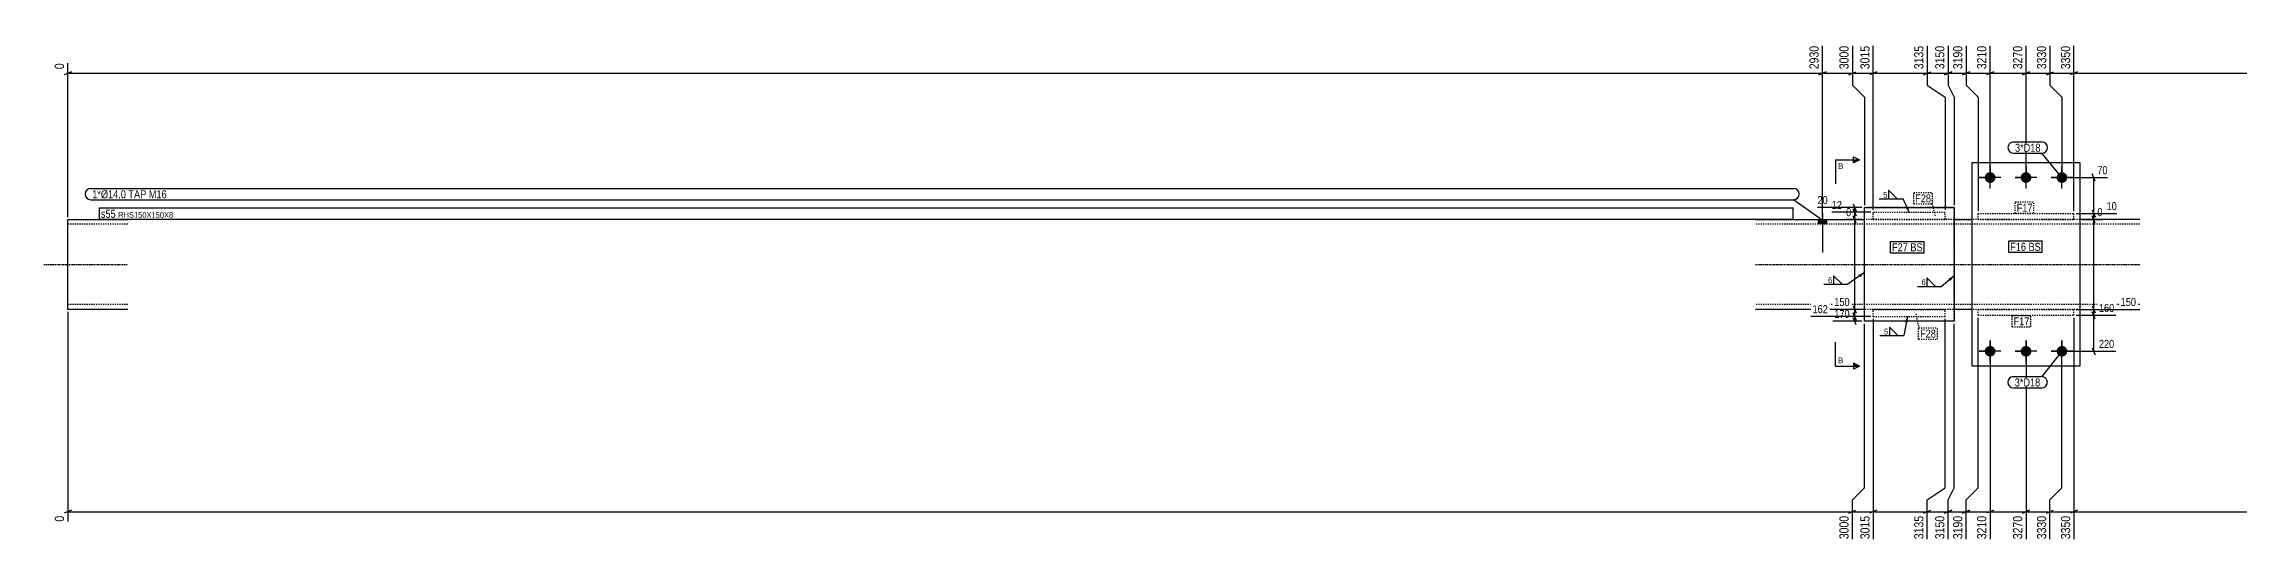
# Model space of a CAD drawing. Header units: millimetres. Extents: x 7 to 46963, y 6 to 1565.
# Drawn here: x 6564 to 10228, y 6 to 836 of the extents above; entities that cross this region are included whole.
import ezdxf

# ---------------------------------------------------------------- set-up
doc = ezdxf.new("R2010")
doc.units = ezdxf.units.MM
doc.linetypes.add('DXK_LINE_DOT2', pattern=[3.9198, 1.9599, -1.9599])
doc.linetypes.add('DXK_LINE_DOT3', pattern=[5.9187, 2.979, -0.9799, 0.9799, -0.9799])
for name, color, linetype in [('MÅLSÆTNING', 7, 'Continuous'), ('STÅL', 7, 'Continuous'), ('TEKST', 7, 'Continuous')]:
    doc.layers.add(name, color=color, linetype=linetype)
doc.styles.add('Arial', font='ARIAL.TTF', dxfattribs={"height": 0.2})
doc.styles.add('Arial Narrow', font='ARIALN.TTF', dxfattribs={"height": 0.2})

msp = doc.modelspace()

# ---------------------------------------------------------------- hatches: boundary and pattern name
at = {"layer": 'STÅL', "linetype": 'Continuous'}
for points in [[(9814.3, 604.3, -1), (9814.3, 622.3, -1)], [(9874.3, 604.3, -1), (9874.3, 622.3, -1)], [(9934.3, 604.3, -1), (9934.3, 622.3, -1)], [(9541.3, 543.3), (9527.3, 543.3), (9527.3, 535.3), (9541.3, 535.3)], [(9814.3, 314.3, -1), (9814.3, 332.3, -1)], [(9874.3, 314.3, -1), (9874.3, 332.3, -1)], [(9934.3, 314.3, -1), (9934.3, 332.3, -1)]]:
    msp.add_hatch(color=96, dxfattribs=at).paths.add_polyline_path(points)
at = {"layer": 'TEKST', "linetype": 'Continuous'}
for points in [[(9594.7, 450.9), (9604.3, 454.6), (9597.6, 446.8)], [(9594.7, 450.9), (9604.3, 454.6), (9597.6, 446.8)], [(9745, 444.7), (9754.3, 449), (9748.2, 440.8)], [(9745, 444.7), (9754.3, 449), (9748.2, 440.8)], [(9671.8, 371.9), (9676.1, 381.3), (9676.7, 371)], [(9671.8, 371.9), (9676.1, 381.3), (9676.7, 371)]]:
    msp.add_hatch(color=3, dxfattribs=at).paths.add_polyline_path(points)

# ---------------------------------------------------------------- linework, layer by layer
at = {"layer": 'MÅLSÆTNING', "color": 7, "linetype": 'Continuous'}
for p, q in [((9584.3, 833.2), (9584.3, 767.4)), ((9619.3, 559.3), (9619.3, 833.2)), ((9709.3, 833.2), (9709.3, 767.4)), ((9744.3, 833.2), (9744.3, 767.4)), ((9774.3, 833.2), (9774.3, 767.4)), ((9814.3, 617.3), (9814.3, 833.2)), ((9874.3, 617.3), (9874.3, 833.2)), ((9914.3, 833.2), (9914.3, 767.4)), ((9954.3, 557.3), (9954.3, 833.2)), ((9954.3, 557.3), (9954.3, 833.2)), ((6610.3, 789.8), (6598.3, 785)), ((6604.3, 547.3), (6604.3, 804)), ((6604.3, 787.4), (9534.3, 787.4)), ((9540.3, 789.8), (9528.3, 785)), ((9528.3, 785), (9540.3, 789.8)), ((9534.3, 787.4), (9584.3, 787.4)), ((9578.3, 785), (9590.3, 789.8)), ((9625.3, 789.8), (9613.3, 785)), ((9703.3, 785), (9715.3, 789.8)), ((9709.3, 787.4), (9744.3, 787.4)), ((9750.3, 789.8), (9738.3, 785)), ((9768.3, 785), (9780.3, 789.8)), ((9774.3, 787.4), (9814.3, 787.4)), ((9820.3, 789.8), (9808.3, 785)), ((9868.3, 785), (9880.3, 789.8)), ((9908.3, 785), (9920.3, 789.8)), ((9914.3, 787.4), (9954.3, 787.4)), ((9960.3, 789.8), (9948.3, 785)), ((9960.3, 789.8), (9948.3, 785)), ((9954.3, 787.4), (13707.8, 787.4)), ((9584.3, 767.4), (9604.3, 747.4)), ((9584.3, 767.4), (9604.3, 747.4)), ((9604.3, 747.4), (9604.3, 567.3)), ((9604.3, 747.4), (9604.3, 567.3)), ((9709.3, 767.4), (9739.3, 747.4)), ((9709.3, 767.4), (9739.3, 747.4)), ((9739.3, 747.4), (9739.3, 559.3)), ((9739.3, 747.4), (9739.3, 559.3)), ((9744.3, 767.4), (9754.3, 747.4)), ((9744.3, 767.4), (9754.3, 747.4)), ((9754.3, 747.4), (9754.3, 567.3)), ((9754.3, 747.4), (9754.3, 567.3)), ((9774.3, 767.4), (9794.3, 747.4)), ((9774.3, 767.4), (9794.3, 747.4)), ((9794.3, 747.4), (9794.3, 557.3)), ((9794.3, 747.4), (9794.3, 557.3)), ((9914.3, 767.4), (9934.3, 747.4)), ((9914.3, 767.4), (9934.3, 747.4)), ((9934.3, 747.4), (9934.3, 617.3)), ((9934.3, 747.4), (9934.3, 617.3)), ((9938.3, 613.3), (10010.5, 613.3)), ((9989.8, 607.3), (9985, 619.3)), ((9600.3, 543.3), (9573.8, 543.3)), ((9590.7, 537.3), (9585.9, 549.3)), ((9968.3, 543.3), (10001.9, 543.3)), ((9989.8, 537.3), (9985, 549.3)), ((6604.3, 389.3), (6604.3, 38.9)), ((9615.3, 381.3), (9515.2, 381.3)), ((9600.3, 373.3), (9551.6, 373.3)), ((9585.9, 387.3), (9590.7, 375.3)), ((9590.7, 367.3), (9585.9, 379.3)), ((9588.3, 373.3), (9588.3, 381.3)), ((9604.3, 95.4), (9604.3, 369.3)), ((9604.3, 95.4), (9604.3, 369.3)), ((9619.3, 377.3), (9619.3, 9.6)), ((9619.3, 377.3), (9619.3, 9.6)), ((9739.3, 95.4), (9739.3, 377.3)), ((9739.3, 95.4), (9739.3, 377.3)), ((9754.3, 95.4), (9754.3, 369.3)), ((9754.3, 95.4), (9754.3, 369.3)), ((9794.3, 95.4), (9794.3, 379.3)), ((9794.3, 95.4), (9794.3, 379.3)), ((9954.3, 379.3), (9954.3, 9.6)), ((9954.3, 379.3), (9954.3, 9.6)), ((9958.3, 383.3), (10024.1, 383.3)), ((9989.8, 377.3), (9985, 389.3)), ((9987.4, 323.3), (9987.4, 383.3)), ((9814.3, 319.3), (9814.3, 9.6)), ((9874.3, 319.3), (9874.3, 9.6)), ((9934.3, 95.4), (9934.3, 319.3)), ((9934.3, 95.4), (9934.3, 319.3)), ((9938.3, 323.3), (10024.1, 323.3)), ((9985, 329.3), (9989.8, 317.3)), ((9584.3, 75.4), (9604.3, 95.4)), ((9584.3, 75.4), (9604.3, 95.4)), ((9584.3, 9.6), (9584.3, 75.4)), ((9709.3, 75.4), (9739.3, 95.4)), ((9709.3, 75.4), (9739.3, 95.4)), ((9709.3, 9.6), (9709.3, 75.4)), ((9744.3, 75.4), (9754.3, 95.4)), ((9744.3, 75.4), (9754.3, 95.4)), ((9744.3, 9.6), (9744.3, 75.4)), ((9774.3, 75.4), (9794.3, 95.4)), ((9774.3, 75.4), (9794.3, 95.4)), ((9774.3, 9.6), (9774.3, 75.4)), ((9914.3, 75.4), (9934.3, 95.4)), ((9914.3, 75.4), (9934.3, 95.4)), ((9914.3, 9.6), (9914.3, 75.4)), ((6610.3, 57.8), (6598.3, 53)), ((9578.3, 53), (9590.3, 57.8)), ((9584.3, 55.4), (9619.3, 55.4)), ((9625.3, 57.8), (9613.3, 53)), ((9625.3, 57.8), (9613.3, 53)), ((9619.3, 55.4), (9709.3, 55.4)), ((9703.3, 53), (9715.3, 57.8)), ((9750.3, 57.8), (9738.3, 53)), ((9780.3, 57.8), (9768.3, 53)), ((9820.3, 57.8), (9808.3, 53)), ((9868.3, 53), (9880.3, 57.8)), ((9908.3, 53), (9920.3, 57.8)), ((9914.3, 55.4), (9954.3, 55.4)), ((9960.3, 57.8), (9948.3, 53)), ((9960.3, 57.8), (9948.3, 53)), ((9954.3, 55.4), (13639.3, 55.4))]:
    msp.add_line(p, q, dxfattribs=at)
at = {"layer": 'STÅL', "color": 2, "linetype": 'Continuous'}
for p, q in [((9784.3, 298.3), (9784.3, 638.3)), ((9784.3, 638.3), (9964.3, 638.3)), ((9964.3, 638.3), (9964.3, 298.3)), ((9604.3, 373.3), (9604.3, 563.3)), ((9604.3, 563.3), (9754.3, 563.3)), ((9754.3, 563.3), (9754.3, 373.3)), ((6604.3, 523.3), (6604.3, 543.3)), ((6604.3, 543.3), (6704.3, 543.3)), ((6604.3, 413.3), (6604.3, 523.3)), ((9422.3, 543.3), (9604.3, 543.3)), ((9754.3, 543.3), (9784.3, 543.3)), ((10064.3, 543.3), (9964.3, 543.3)), ((6604.3, 393.3), (6604.3, 413.3)), ((6704.3, 393.3), (6604.3, 393.3)), ((9604.3, 393.3), (9422.3, 393.3)), ((9754.3, 373.3), (9604.3, 373.3)), ((9784.3, 393.3), (9754.3, 393.3)), ((9964.3, 393.3), (10064.3, 393.3)), ((9964.3, 298.3), (9784.3, 298.3))]:
    msp.add_line(p, q, dxfattribs=at)
at = {"layer": 'STÅL', "color": 7, "linetype": 'DXK_LINE_DOT2'}
for p, q in [((9784.3, 298.3), (9784.3, 638.3)), ((9784.3, 638.3), (9964.3, 638.3)), ((9964.3, 638.3), (9964.3, 298.3)), ((9754.3, 563.3), (9604.3, 563.3)), ((9604.3, 373.3), (9604.3, 563.3)), ((9619.3, 543.3), (9619.3, 555.3)), ((9619.3, 555.3), (9739.3, 555.3)), ((9739.3, 543.3), (9739.3, 555.3)), ((9754.3, 373.3), (9754.3, 563.3)), ((9794.3, 543.3), (9794.3, 553.3)), ((9794.3, 553.3), (9954.3, 553.3)), ((9954.3, 543.3), (9954.3, 553.3)), ((6704.3, 535.3), (6604.3, 535.3)), ((10064.3, 535.3), (9422.3, 535.3)), ((9754.3, 543.3), (9604.3, 543.3)), ((9619.3, 543.3), (9739.3, 543.3)), ((9964.3, 543.3), (9754.3, 543.3)), ((9794.3, 543.3), (9954.3, 543.3)), ((6604.3, 402.2), (6604.3, 413.3)), ((6604.3, 401.3), (6604.3, 402.2)), ((6704.3, 401.3), (6604.3, 401.3)), ((6604.3, 394.8), (6604.3, 401.3)), ((10064.3, 401.3), (9422.3, 401.3)), ((9964.3, 393.3), (9604.3, 393.3)), ((9754.3, 373.3), (9604.3, 373.3)), ((9619.3, 381.3), (9619.3, 393.3)), ((9619.3, 393.3), (9739.3, 393.3)), ((9619.3, 381.3), (9739.3, 381.3)), ((9739.3, 381.3), (9739.3, 393.3)), ((9794.3, 383.3), (9794.3, 393.3)), ((9794.3, 393.3), (9954.3, 393.3)), ((9794.3, 383.3), (9954.3, 383.3)), ((9954.3, 383.3), (9954.3, 393.3)), ((9964.3, 298.3), (9784.3, 298.3))]:
    msp.add_line(p, q, dxfattribs=at)
at = {"layer": 'STÅL', "color": 96, "linetype": 'Continuous'}
for p, q in [((9814.3, 631.3), (9814.3, 619.3)), ((9814.3, 595.3), (9814.3, 631.3)), ((9874.3, 631.3), (9874.3, 619.3)), ((9874.3, 595.3), (9874.3, 631.3)), ((9934.3, 631.3), (9934.3, 619.3)), ((9934.3, 595.3), (9934.3, 631.3)), ((9796.3, 613.3), (9808.3, 613.3)), ((9832.3, 613.3), (9796.3, 613.3)), ((9814.3, 595.3), (9814.3, 607.3)), ((9832.3, 613.3), (9820.3, 613.3)), ((9856.3, 613.3), (9868.3, 613.3)), ((9892.3, 613.3), (9856.3, 613.3)), ((9874.3, 595.3), (9874.3, 607.3)), ((9892.3, 613.3), (9880.3, 613.3)), ((9916.3, 613.3), (9928.3, 613.3)), ((9952.3, 613.3), (9916.3, 613.3)), ((9934.3, 595.3), (9934.3, 607.3)), ((9952.3, 613.3), (9940.3, 613.3)), ((9534.3, 553.3), (9534.3, 488.3)), ((9527.3, 543.3), (9527.3, 535.3)), ((9541.3, 543.3), (9541.3, 535.3)), ((9814.3, 341.3), (9814.3, 329.3)), ((9814.3, 305.3), (9814.3, 341.3)), ((9874.3, 341.3), (9874.3, 329.3)), ((9874.3, 305.3), (9874.3, 341.3)), ((9934.3, 341.3), (9934.3, 329.3)), ((9934.3, 305.3), (9934.3, 341.3)), ((9796.3, 323.3), (9808.3, 323.3)), ((9832.3, 323.3), (9796.3, 323.3)), ((9814.3, 305.3), (9814.3, 317.3)), ((9832.3, 323.3), (9820.3, 323.3)), ((9856.3, 323.3), (9868.3, 323.3)), ((9892.3, 323.3), (9856.3, 323.3)), ((9874.3, 305.3), (9874.3, 317.3)), ((9892.3, 323.3), (9880.3, 323.3)), ((9916.3, 323.3), (9928.3, 323.3)), ((9952.3, 323.3), (9916.3, 323.3)), ((9934.3, 305.3), (9934.3, 317.3)), ((9952.3, 323.3), (9940.3, 323.3))]:
    msp.add_line(p, q, dxfattribs=at)
at = {"layer": 'STÅL', "color": 7, "linetype": 'DXK_LINE_DOT3'}
for p, q in [((6564.3, 468.3), (6704.3, 468.3)), ((9422.3, 468.3), (10064.3, 468.3))]:
    msp.add_line(p, q, dxfattribs=at)
at = {"layer": 'TEKST', "color": 3, "linetype": 'Continuous'}
for p, q in [((9604.3, 454.6), (9576.8, 435.2)), ((9604.3, 454.6), (9576.8, 435.2)), ((9754.3, 449), (9733.1, 431.7)), ((9754.3, 449), (9733.1, 431.7)), ((9676.1, 381.3), (9670.2, 349.4)), ((9676.1, 381.3), (9670.2, 349.4))]:
    msp.add_line(p, q, dxfattribs=at)

# ---------------------------------------------------------------- wipeouts: each hides what was drawn before it
at = {"color": 0, "linetype": 'Continuous'}
for points in [[(9569.2, 627.8), (9569.2, 637.8), (9560.3, 637.8), (9560.3, 627.8)], [(9569.2, 303.4), (9569.2, 313.4), (9560.3, 313.4), (9560.3, 303.4)]]:
    msp.add_wipeout(points, dxfattribs=at).dxf.layer = 'TEKST'
at = {"color": 0}
for points in [[(9483.6, 578.7), (9483.6, 592.7), (6645.1, 592.7), (6645.1, 578.7)], [(9677, 490.2), (9677, 504.2), (9650.6, 504.2), (9650.6, 490.2)], [(9874.3, 491), (9874.3, 505), (9847.9, 505), (9847.9, 491)], [(9550.6, 436.4), (9550.6, 448), (9542.9, 448), (9542.9, 436.4)], [(9706.9, 432.9), (9706.9, 444.5), (9699.2, 444.5), (9699.2, 432.9)]]:
    msp.add_wipeout(points, dxfattribs=at).dxf.layer = 'TEKST'

# ---------------------------------------------------------------- next in the draw order: hatches: boundary and pattern name
at = {"layer": 'TEKST', "linetype": 'Continuous'}
for points in [[(9586.3, 637.8), (9586.3, 642.8), (9596.3, 642.8)], [(9586.3, 298.4), (9586.3, 303.4), (9596.3, 298.4)]]:
    msp.add_hatch(color=30, dxfattribs=at).paths.add_polyline_path(points)

# ---------------------------------------------------------------- next in the draw order: linework, layer by layer
at = {"layer": 'TEKST', "color": 7, "linetype": 'Continuous'}
for p, q in [((9556.3, 642.8), (9596.3, 642.8)), ((9556.3, 298.4), (9556.3, 338.4)), ((9556.3, 298.4), (9596.3, 298.4))]:
    msp.add_line(p, q, dxfattribs=at)
at = {"layer": 'TEKST', "color": 30, "linetype": 'Continuous'}
for p, q in [((9586.3, 637.8), (9586.3, 647.8)), ((9586.3, 647.8), (9596.3, 642.8)), ((9596.3, 642.8), (9586.3, 637.8)), ((9596.3, 298.4), (9586.3, 303.4)), ((9586.3, 303.4), (9586.3, 293.4)), ((9596.3, 298.4), (9586.3, 293.4))]:
    msp.add_line(p, q, dxfattribs=at)
at = {"layer": 'TEKST', "color": 3, "linetype": 'Continuous'}
for p, q in [((9567, 435.2), (9552.7, 449.5)), ((9552.7, 449.5), (9552.7, 435.2)), ((9723.2, 431.7), (9708.9, 446)), ((9708.9, 446), (9708.9, 431.7)), ((9536.7, 435.2), (9576.8, 435.2)), ((9552.7, 435.2), (9567, 435.2)), ((9693, 431.7), (9733.1, 431.7)), ((9708.9, 431.7), (9723.2, 431.7))]:
    msp.add_line(p, q, dxfattribs=at)

# ---------------------------------------------------------------- next in the draw order: texts
at = {"layer": 'TEKST', "color": 3, "linetype": 'Continuous', "style": 'Arial'}
for p in [(9560.3, 627.8), (9560.3, 303.4)]:
    msp.add_text('B', height=9.55, dxfattribs=at).set_placement(p)
at = {"layer": 'TEKST', "color": 3, "style": 'Arial Narrow'}
for p in [(9543.7, 437.2), (9700, 433.7)]:
    msp.add_text('6', height=9.54, dxfattribs=at).set_placement(p)

# ---------------------------------------------------------------- next in the draw order: wipeouts: each hides what was drawn before it
at = {"color": 0, "linetype": 'Continuous'}
for points in [[(6601.1, 807.2), (6578.7, 807.2), (6578.7, 791), (6601.1, 791)], [(9581.1, 836.4), (9558.7, 836.4), (9558.7, 791), (9581.1, 791)], [(9741.1, 836.4), (9718.7, 836.4), (9718.7, 791), (9741.1, 791)], [(9811.1, 836.4), (9788.7, 836.4), (9788.7, 791), (9811.1, 791)], [(9951.1, 836.4), (9928.7, 836.4), (9928.7, 791), (9951.1, 791)], [(9546.2, 384.1), (9546.2, 403.7), (9515, 403.7), (9515, 384.1)], [(10024.4, 386.1), (10024.4, 405.7), (9993.2, 405.7), (9993.2, 386.1)], [(10024.4, 326.1), (10024.4, 345.7), (9993.2, 345.7), (9993.2, 326.1)], [(9616.1, 51.8), (9593.7, 51.8), (9593.7, 6.4), (9616.1, 6.4)], [(9706.1, 51.8), (9683.7, 51.8), (9683.7, 6.4), (9706.1, 6.4)], [(9951.1, 51.8), (9928.7, 51.8), (9928.7, 6.4), (9951.1, 6.4)]]:
    msp.add_wipeout(points, dxfattribs=at).dxf.layer = 'MÅLSÆTNING'
at = {"color": 0}
for points in [[(9483.6, 578.7), (9483.6, 592.7), (6645.1, 592.7), (6645.1, 578.7)], [(9715.6, 571.9), (9715.6, 585.9), (9689.2, 585.9), (9689.2, 571.9)], [(9885.2, 556.1), (9885.2, 570.1), (9858.8, 570.1), (9858.8, 556.1)], [(9677, 490.2), (9677, 504.2), (9650.6, 504.2), (9650.6, 490.2)], [(9874.3, 491), (9874.3, 505), (9847.9, 505), (9847.9, 491)], [(9879.9, 366.6), (9879.9, 380.6), (9853.5, 380.6), (9853.5, 366.6)], [(9644, 350.6), (9644, 362.2), (9636.3, 362.2), (9636.3, 350.6)], [(9723.8, 346.1), (9723.8, 360.1), (9697.4, 360.1), (9697.4, 346.1)]]:
    msp.add_wipeout(points, dxfattribs=at).dxf.layer = 'TEKST'

# ---------------------------------------------------------------- next in the draw order: linework, layer by layer
at = {"layer": 'MÅLSÆTNING', "color": 7, "linetype": 'Continuous'}
for p, q in [((9584.3, 833.2), (9584.3, 767.4)), ((9709.3, 833.2), (9709.3, 767.4)), ((9744.3, 833.2), (9744.3, 767.4)), ((9774.3, 833.2), (9774.3, 767.4)), ((9814.3, 617.3), (9814.3, 833.2)), ((9914.3, 833.2), (9914.3, 767.4)), ((9578.3, 785), (9590.3, 789.8)), ((9584.3, 787.4), (9619.3, 787.4)), ((9703.3, 785), (9715.3, 789.8)), ((9738.3, 785), (9750.3, 789.8)), ((9744.3, 787.4), (9774.3, 787.4)), ((9780.3, 789.8), (9768.3, 785)), ((9820.3, 789.8), (9808.3, 785)), ((9814.3, 787.4), (9874.3, 787.4)), ((9908.3, 785), (9920.3, 789.8)), ((9987.4, 393.3), (9987.4, 543.3)), ((9958.3, 393.3), (10060.5, 393.3)), ((9958.3, 383.3), (10024.1, 383.3)), ((9985, 399.3), (9989.8, 387.3)), ((9985, 399.3), (9989.8, 387.3)), ((9989.8, 377.3), (9985, 389.3)), ((9987.4, 383.3), (9987.4, 393.3)), ((9584.3, 9.6), (9584.3, 75.4)), ((9709.3, 9.6), (9709.3, 75.4)), ((9914.3, 9.6), (9914.3, 75.4)), ((6604.3, 55.4), (9584.3, 55.4)), ((9578.3, 53), (9590.3, 57.8)), ((9703.3, 53), (9715.3, 57.8)), ((9709.3, 55.4), (9744.3, 55.4)), ((9908.3, 53), (9920.3, 57.8))]:
    msp.add_line(p, q, dxfattribs=at)
at = {"layer": 'TEKST', "color": 7, "linetype": 'Continuous'}
for p, q in [((6642.7, 595.1), (9486, 595.1)), ((6642.7, 576.3), (9486, 576.3)), ((9648.2, 487.8), (9648.2, 506.6)), ((9845.5, 488.6), (9845.5, 507.4))]:
    msp.add_line(p, q, dxfattribs=at)
at = {"layer": 'TEKST', "color": 3, "linetype": 'Continuous'}
for p, q in [((9630.1, 349.4), (9670.2, 349.4)), ((9660.4, 349.4), (9646.1, 363.7)), ((9646.1, 363.7), (9646.1, 349.4)), ((9646.1, 349.4), (9660.4, 349.4))]:
    msp.add_line(p, q, dxfattribs=at)
at = {"layer": 'TEKST', "color": 7, "linetype": 'Continuous'}
for centre, start, end in [((6642.7, 585.7), 90, 270), ((9486, 585.7), 270, 90)]:
    msp.add_arc(centre, 9.4, start, end, dxfattribs=at)

# ---------------------------------------------------------------- next in the draw order: texts
at = {"layer": 'MÅLSÆTNING', "color": 3, "linetype": 'Continuous', "style": 'Arial Narrow'}
for s, height, p in [('3000', 15.27, (9577.9, 794.2)), ('3150', 15.27, (9737.9, 794.2)), ('3210', 15.27, (9807.9, 794.2)), ('3350', 15.27, (9947.9, 794.2)), ('0', 15.3, (6597.9, 794.2)), ('3015', 15.27, (9612.9, 9.6)), ('3135', 15.27, (9702.9, 9.6)), ('3350', 15.27, (9947.9, 9.6))]:
    msp.add_text(s, height=height, rotation=90.0002, dxfattribs=at).set_placement(p)
for s, p in [('160', (9996, 388.9)), ('220', (9996, 328.9))]:
    msp.add_text(s, height=13.36, dxfattribs=at).set_placement(p)
at = {"layer": 'TEKST', "color": 3, "style": 'Arial Narrow'}
for s, height, p in [('1*Ø14.0 TAP M16', 13.362, (6645.1, 578.7)), ('5', 9.54, (9637.1, 351.4))]:
    msp.add_text(s, height=height, dxfattribs=at).set_placement(p)

# ---------------------------------------------------------------- next in the draw order: wipeouts: each hides what was drawn before it
at = {"color": 0, "linetype": 'Continuous'}
msp.add_wipeout([(9582.6, 376.1), (9582.6, 395.7), (9551.4, 395.7), (9551.4, 376.1)], dxfattribs=at).dxf.layer = 'MÅLSÆTNING'
at = {"color": 0}
for points in [[(9715.6, 571.9), (9715.6, 585.9), (9689.2, 585.9), (9689.2, 571.9)], [(9885.2, 556.1), (9885.2, 570.1), (9858.8, 570.1), (9858.8, 556.1)], [(9701.7, 490.2), (9701.7, 504.2), (9681.2, 504.2), (9681.2, 490.2)], [(9899, 491), (9899, 505), (9878.5, 505), (9878.5, 491)], [(9879.9, 366.6), (9879.9, 380.6), (9853.5, 380.6), (9853.5, 366.6)], [(9723.8, 346.1), (9723.8, 360.1), (9697.4, 360.1), (9697.4, 346.1)]]:
    msp.add_wipeout(points, dxfattribs=at).dxf.layer = 'TEKST'

# ---------------------------------------------------------------- next in the draw order: hatches: boundary and pattern name
at = {"layer": 'TEKST', "linetype": 'Continuous'}
msp.add_hatch(color=3, dxfattribs=at).paths.add_polyline_path([(9677.4, 565.4), (9679.3, 555.3), (9672.9, 563.3)])
msp.add_hatch(color=3, dxfattribs=at).paths.add_polyline_path([(9677.4, 565.4), (9679.3, 555.3), (9672.9, 563.3)])

# ---------------------------------------------------------------- next in the draw order: linework, layer by layer
at = {"layer": 'MÅLSÆTNING', "color": 7, "linetype": 'Continuous'}
for p, q in [((9588.3, 393.3), (9588.3, 543.3)), ((9615.3, 381.3), (9515.2, 381.3)), ((9600.3, 393.3), (9551.6, 393.3)), ((9600.3, 393.3), (9551.6, 393.3)), ((9585.9, 399.3), (9590.7, 387.3)), ((9585.9, 399.3), (9590.7, 387.3)), ((9590.7, 375.3), (9585.9, 387.3)), ((9588.3, 381.3), (9588.3, 393.3))]:
    msp.add_line(p, q, dxfattribs=at)
at = {"layer": 'TEKST', "color": 7, "linetype": 'DXK_LINE_DOT2'}
for p, q in [((9686.8, 588.3), (9718, 588.3)), ((9686.8, 569.5), (9686.8, 588.3)), ((9718, 569.5), (9718, 588.3)), ((9686.8, 569.5), (9718, 569.5)), ((9722.8, 549.4), (9718, 569.5)), ((9856.4, 572.5), (9887.6, 572.5)), ((9856.4, 553.7), (9856.4, 572.5)), ((9856.4, 553.7), (9887.6, 553.7)), ((9887.6, 553.7), (9887.6, 572.5)), ((9690.2, 386), (9695, 362.5)), ((9850.9, 383.3), (9851.1, 383)), ((9851.1, 383), (9882.3, 383)), ((9851.1, 364.2), (9851.1, 383)), ((9882.3, 364.2), (9882.3, 383)), ((9695, 362.5), (9726.2, 362.5)), ((9695, 343.7), (9695, 362.5)), ((9695, 343.7), (9726.2, 343.7)), ((9726.2, 343.7), (9726.2, 362.5)), ((9851.1, 364.2), (9882.3, 364.2))]:
    msp.add_line(p, q, dxfattribs=at)
at = {"layer": 'TEKST', "color": 3, "linetype": 'Continuous'}
msp.add_line((9679.3, 555.3), (9669, 577.8), dxfattribs=at)
msp.add_line((9679.3, 555.3), (9669, 577.8), dxfattribs=at)

# ---------------------------------------------------------------- next in the draw order: texts
at = {"layer": 'MÅLSÆTNING', "color": 3, "linetype": 'Continuous', "style": 'Arial Narrow'}
for s, p in [('162', (9517.8, 386.9)), ('170', (9554.2, 378.9))]:
    msp.add_text(s, height=13.36, dxfattribs=at).set_placement(p)
at = {"layer": 'TEKST', "color": 3, "style": 'Arial Narrow'}
for s, p in [('F28', (9689.2, 571.9)), ('F17', (9858.8, 556.1)), ('F17', (9853.5, 366.6)), ('F28', (9697.4, 346.1))]:
    msp.add_text(s, height=13.36, dxfattribs=at).set_placement(p)

# ---------------------------------------------------------------- next in the draw order: wipeouts: each hides what was drawn before it
at = {"color": 0, "linetype": 'Continuous'}
for points in [[(9616.1, 836.4), (9593.7, 836.4), (9593.7, 791), (9616.1, 791)], [(9771.1, 836.4), (9748.7, 836.4), (9748.7, 791), (9771.1, 791)], [(9871.1, 836.4), (9848.7, 836.4), (9848.7, 791), (9871.1, 791)], [(10004.7, 546.1), (10004.7, 565.7), (9990.6, 565.7), (9990.6, 546.1)], [(10060.8, 396.1), (10060.8, 415.7), (10029.6, 415.7), (10029.6, 396.1)], [(6601.1, 51.8), (6578.7, 51.8), (6578.7, 35.6), (6601.1, 35.6)], [(9581.1, 51.8), (9558.7, 51.8), (9558.7, 6.4), (9581.1, 6.4)], [(9741.1, 51.8), (9718.7, 51.8), (9718.7, 6.4), (9741.1, 6.4)]]:
    msp.add_wipeout(points, dxfattribs=at).dxf.layer = 'MÅLSÆTNING'
at = {"color": 0}
for points in [[(6684.2, 546.1), (6684.2, 560.1), (6659.5, 560.1), (6659.5, 546.1)], [(9701.7, 490.2), (9701.7, 504.2), (9681.2, 504.2), (9681.2, 490.2)], [(9899, 491), (9899, 505), (9878.5, 505), (9878.5, 491)]]:
    msp.add_wipeout(points, dxfattribs=at).dxf.layer = 'TEKST'

# ---------------------------------------------------------------- next in the draw order: linework, layer by layer
at = {"layer": 'MÅLSÆTNING', "color": 7, "linetype": 'Continuous'}
for p, q in [((9619.3, 559.3), (9619.3, 833.2)), ((9874.3, 617.3), (9874.3, 833.2)), ((9625.3, 789.8), (9613.3, 785)), ((9619.3, 787.4), (9709.3, 787.4)), ((9880.3, 789.8), (9868.3, 785)), ((9874.3, 787.4), (9914.3, 787.4)), ((9987.4, 553.3), (9987.4, 613.3)), ((9958.3, 553.3), (10025.9, 553.3)), ((9985, 559.3), (9989.8, 547.3)), ((9987.4, 543.3), (9987.4, 553.3)), ((9968.3, 543.3), (10001.9, 543.3)), ((9989.8, 537.3), (9985, 549.3)), ((9958.3, 393.3), (10060.5, 393.3)), ((9744.3, 9.6), (9744.3, 75.4)), ((9738.3, 53), (9750.3, 57.8)), ((9744.3, 55.4), (9774.3, 55.4))]:
    msp.add_line(p, q, dxfattribs=at)
at = {"layer": 'TEKST', "color": 7, "linetype": 'Continuous'}
for p, q in [((9648.2, 506.6), (9704.1, 506.6)), ((9648.2, 487.8), (9704.1, 487.8)), ((9704.1, 487.8), (9704.1, 506.6)), ((9845.5, 507.4), (9901.4, 507.4)), ((9845.5, 488.6), (9901.4, 488.6)), ((9901.4, 488.6), (9901.4, 507.4))]:
    msp.add_line(p, q, dxfattribs=at)

# ---------------------------------------------------------------- next in the draw order: texts
at = {"layer": 'MÅLSÆTNING', "color": 3, "linetype": 'Continuous', "style": 'Arial Narrow'}
for s, height, p in [('3015', 15.27, (9612.9, 794.2)), ('3190', 15.27, (9767.9, 794.2)), ('3270', 15.27, (9867.9, 794.2)), ('0', 15.3, (6597.9, 38.9)), ('3000', 15.27, (9577.9, 9.6)), ('3150', 15.27, (9737.9, 9.6))]:
    msp.add_text(s, height=height, rotation=90.0002, dxfattribs=at).set_placement(p)
for s, height, p in [('0', 13.4, (9993.4, 548.9)), ('150', 13.36, (10032.4, 398.9))]:
    msp.add_text(s, height=height, dxfattribs=at).set_placement(p)
at = {"layer": 'TEKST', "color": 3, "style": 'Arial Narrow'}
for s, p in [('F27', (9650.6, 490.2)), ('BS', (9681.2, 490.2)), ('F16', (9847.9, 491)), ('BS', (9878.5, 491))]:
    msp.add_text(s, height=13.36, dxfattribs=at).set_placement(p)

# ---------------------------------------------------------------- next in the draw order: wipeouts: each hides what was drawn before it
at = {"color": 0, "linetype": 'Continuous'}
for points in [[(9585.1, 546.1), (9585.1, 565.7), (9571, 565.7), (9571, 546.1)], [(9582.6, 396.1), (9582.6, 415.7), (9551.4, 415.7), (9551.4, 396.1)]]:
    msp.add_wipeout(points, dxfattribs=at).dxf.layer = 'MÅLSÆTNING'
at = {"color": 0}
msp.add_wipeout([(6684.2, 546.1), (6684.2, 560.1), (6659.5, 560.1), (6659.5, 546.1)], dxfattribs=at).dxf.layer = 'TEKST'

# ---------------------------------------------------------------- next in the draw order: linework, layer by layer
at = {"layer": 'MÅLSÆTNING', "color": 7, "linetype": 'Continuous'}
for p, q in [((9615.3, 555.3), (9549.8, 555.3)), ((9585.9, 561.3), (9590.7, 549.3)), ((9588.3, 555.3), (9588.3, 563.3)), ((9588.3, 543.3), (9588.3, 555.3)), ((9600.3, 543.3), (9573.8, 543.3)), ((9590.7, 537.3), (9585.9, 549.3))]:
    msp.add_line(p, q, dxfattribs=at)
at = {"layer": 'TEKST', "color": 7, "linetype": 'Continuous'}
msp.add_line((6657.1, 543.7), (6657.1, 562.5), dxfattribs=at)

# ---------------------------------------------------------------- next in the draw order: texts
at = {"layer": 'MÅLSÆTNING', "color": 3, "linetype": 'Continuous', "style": 'Arial Narrow'}
for s, height, p in [('0', 13.4, (9573.8, 548.9)), ('150', 13.36, (9554.2, 398.9))]:
    msp.add_text(s, height=height, dxfattribs=at).set_placement(p)

# ---------------------------------------------------------------- next in the draw order: wipeouts: each hides what was drawn before it
at = {"color": 0, "linetype": 'Continuous'}
for points in [[(9706.1, 836.4), (9683.7, 836.4), (9683.7, 791), (9706.1, 791)], [(9911.1, 836.4), (9888.7, 836.4), (9888.7, 791), (9911.1, 791)], [(10013.3, 616.1), (10013.3, 635.7), (9990.6, 635.7), (9990.6, 616.1)], [(10028.7, 556.1), (10028.7, 575.7), (10006, 575.7), (10006, 556.1)], [(9771.1, 51.8), (9748.7, 51.8), (9748.7, 6.4), (9771.1, 6.4)]]:
    msp.add_wipeout(points, dxfattribs=at).dxf.layer = 'MÅLSÆTNING'
at = {"color": 0}
for points in [[(9898.5, 656.4), (9898.5, 670.4), (9855.9, 670.4), (9855.9, 656.4)], [(9642.8, 579), (9642.8, 590.6), (9635.1, 590.6), (9635.1, 579)]]:
    msp.add_wipeout(points, dxfattribs=at).dxf.layer = 'TEKST'

# ---------------------------------------------------------------- next in the draw order: linework, layer by layer
at = {"layer": 'MÅLSÆTNING', "color": 7, "linetype": 'Continuous'}
for p, q in [((9958.3, 553.3), (10025.9, 553.3)), ((9985, 559.3), (9989.8, 547.3)), ((9774.3, 9.6), (9774.3, 75.4)), ((9768.3, 53), (9780.3, 57.8)), ((9774.3, 55.4), (9814.3, 55.4))]:
    msp.add_line(p, q, dxfattribs=at)
at = {"layer": 'TEKST', "color": 3, "linetype": 'Continuous'}
for p, q in [((9659.2, 577.8), (9644.9, 592.1)), ((9644.9, 592.1), (9644.9, 577.8)), ((9628.9, 577.8), (9669, 577.8)), ((9644.9, 577.8), (9659.2, 577.8))]:
    msp.add_line(p, q, dxfattribs=at)

# ---------------------------------------------------------------- next in the draw order: texts
at = {"layer": 'MÅLSÆTNING', "color": 3, "linetype": 'Continuous', "style": 'Arial Narrow'}
for s, p in [('3135', (9702.9, 794.2)), ('3330', (9907.9, 794.2)), ('3190', (9767.9, 9.6))]:
    msp.add_text(s, height=15.27, rotation=90.0002, dxfattribs=at).set_placement(p)
for s, p in [('70', (9993.4, 618.9)), ('10', (10008.8, 558.9))]:
    msp.add_text(s, height=13.36, dxfattribs=at).set_placement(p)
at = {"layer": 'TEKST', "color": 3, "style": 'Arial Narrow'}
msp.add_text('5', height=9.54, dxfattribs=at).set_placement((9635.9, 579.8))

# ---------------------------------------------------------------- next in the draw order: wipeouts: each hides what was drawn before it
at = {"color": 0, "linetype": 'Continuous'}
msp.add_wipeout([(9569.7, 558.1), (9569.7, 577.7), (9547, 577.7), (9547, 558.1)], dxfattribs=at).dxf.layer = 'MÅLSÆTNING'
at = {"color": 0}
msp.add_wipeout([(9898.5, 656.4), (9898.5, 670.4), (9855.9, 670.4), (9855.9, 656.4)], dxfattribs=at).dxf.layer = 'TEKST'

# ---------------------------------------------------------------- next in the draw order: linework, layer by layer
at = {"layer": 'MÅLSÆTNING', "color": 7, "linetype": 'Continuous'}
for p, q in [((9600.3, 563.3), (9526, 563.3)), ((9615.3, 555.3), (9549.8, 555.3)), ((9585.9, 569.3), (9590.7, 557.3)), ((9590.7, 549.3), (9585.9, 561.3))]:
    msp.add_line(p, q, dxfattribs=at)
at = {"layer": 'TEKST', "color": 7, "linetype": 'Continuous'}
for p, q in [((9853.5, 672.8), (9900.9, 672.8)), ((9853.5, 654), (9900.9, 654)), ((9934.3, 613.3), (9900.9, 654))]:
    msp.add_line(p, q, dxfattribs=at)
for centre, start, end in [((9853.5, 663.4), 90, 270), ((9900.9, 663.4), 270, 90)]:
    msp.add_arc(centre, 9.4, start, end, dxfattribs=at)

# ---------------------------------------------------------------- next in the draw order: texts
at = {"layer": 'MÅLSÆTNING', "color": 3, "linetype": 'Continuous', "style": 'Arial Narrow'}
msp.add_text('12', height=13.36, dxfattribs=at).set_placement((9549.8, 560.9))
at = {"layer": 'TEKST', "color": 3, "style": 'Arial Narrow'}
msp.add_text('3*D18', height=13.36, dxfattribs=at).set_placement((9855.9, 656.4))

# ---------------------------------------------------------------- next in the draw order: wipeouts: each hides what was drawn before it
at = {"color": 0, "linetype": 'Continuous'}
msp.add_wipeout([(9811.1, 51.8), (9788.7, 51.8), (9788.7, 6.4), (9811.1, 6.4)], dxfattribs=at).dxf.layer = 'MÅLSÆTNING'

# ---------------------------------------------------------------- next in the draw order: linework, layer by layer
at = {"layer": 'MÅLSÆTNING', "color": 7, "linetype": 'Continuous'}
for p, q in [((9814.3, 319.3), (9814.3, 9.6)), ((9820.3, 57.8), (9808.3, 53)), ((9814.3, 55.4), (9874.3, 55.4))]:
    msp.add_line(p, q, dxfattribs=at)

# ---------------------------------------------------------------- next in the draw order: texts
at = {"layer": 'MÅLSÆTNING', "color": 3, "linetype": 'Continuous', "style": 'Arial Narrow'}
msp.add_text('3210', height=15.27, rotation=90.0002, dxfattribs=at).set_placement((9807.9, 9.6))

# ---------------------------------------------------------------- next in the draw order: wipeouts: each hides what was drawn before it
at = {"color": 0, "linetype": 'Continuous'}
msp.add_wipeout([(9545.9, 566.1), (9545.9, 585.7), (9523.2, 585.7), (9523.2, 566.1)], dxfattribs=at).dxf.layer = 'MÅLSÆTNING'

# ---------------------------------------------------------------- next in the draw order: linework, layer by layer
at = {"layer": 'MÅLSÆTNING', "color": 7, "linetype": 'Continuous'}
msp.add_line((9534.3, 547.3), (9534.3, 833.2), dxfattribs=at)
msp.add_line((9534.3, 547.3), (9534.3, 833.2), dxfattribs=at)
at = {"layer": 'TEKST', "color": 7, "linetype": 'Continuous'}
for p, q in [((9556.3, 642.8), (9556.3, 602.8)), ((9533.6, 542.3), (9486, 576.3))]:
    msp.add_line(p, q, dxfattribs=at)

# ---------------------------------------------------------------- next in the draw order: texts
at = {"layer": 'MÅLSÆTNING', "color": 3, "linetype": 'Continuous', "style": 'Arial Narrow'}
msp.add_text('20', height=13.36, dxfattribs=at).set_placement((9526, 568.9))

# ---------------------------------------------------------------- next in the draw order: wipeouts: each hides what was drawn before it
at = {"color": 0, "linetype": 'Continuous'}
msp.add_wipeout([(9871.1, 51.8), (9848.7, 51.8), (9848.7, 6.4), (9871.1, 6.4)], dxfattribs=at).dxf.layer = 'MÅLSÆTNING'

# ---------------------------------------------------------------- next in the draw order: linework, layer by layer
at = {"layer": 'MÅLSÆTNING', "color": 7, "linetype": 'Continuous'}
for p, q in [((9874.3, 319.3), (9874.3, 9.6)), ((9880.3, 57.8), (9868.3, 53)), ((9874.3, 55.4), (9914.3, 55.4))]:
    msp.add_line(p, q, dxfattribs=at)

# ---------------------------------------------------------------- next in the draw order: texts
at = {"layer": 'MÅLSÆTNING', "color": 3, "linetype": 'Continuous', "style": 'Arial Narrow'}
msp.add_text('3270', height=15.27, rotation=90.0002, dxfattribs=at).set_placement((9867.9, 9.6))

# ---------------------------------------------------------------- next in the draw order: wipeouts: each hides what was drawn before it
at = {"color": 0, "linetype": 'Continuous'}
msp.add_wipeout([(9531.1, 836.4), (9508.7, 836.4), (9508.7, 791), (9531.1, 791)], dxfattribs=at).dxf.layer = 'MÅLSÆTNING'
at = {"color": 0}
msp.add_wipeout([(9482.8, 546.1), (9482.8, 556.1), (6688.4, 556.1), (6688.4, 546.1)], dxfattribs=at).dxf.layer = 'TEKST'

# ---------------------------------------------------------------- next in the draw order: texts
at = {"layer": 'MÅLSÆTNING', "color": 3, "linetype": 'Continuous', "style": 'Arial Narrow'}
msp.add_text('2930', height=15.27, rotation=90.0002, dxfattribs=at).set_placement((9527.9, 794.2))

# ---------------------------------------------------------------- next in the draw order: wipeouts: each hides what was drawn before it
at = {"color": 0, "linetype": 'Continuous'}
msp.add_wipeout([(9911.1, 51.8), (9888.7, 51.8), (9888.7, 6.4), (9911.1, 6.4)], dxfattribs=at).dxf.layer = 'MÅLSÆTNING'
at = {"color": 0}
for points in [[(9482.8, 546.1), (9482.8, 556.1), (6688.4, 556.1), (6688.4, 546.1)], [(9898.1, 264.6), (9898.1, 278.6), (9855.5, 278.6), (9855.5, 264.6)]]:
    msp.add_wipeout(points, dxfattribs=at).dxf.layer = 'TEKST'

# ---------------------------------------------------------------- next in the draw order: linework, layer by layer
at = {"layer": 'TEKST', "color": 7, "linetype": 'Continuous'}
for p, q in [((6657.1, 562.5), (9485.2, 562.5)), ((9485.2, 543.7), (9485.2, 562.5)), ((6657.1, 543.7), (9485.2, 543.7))]:
    msp.add_line(p, q, dxfattribs=at)

# ---------------------------------------------------------------- next in the draw order: texts
at = {"layer": 'MÅLSÆTNING', "color": 3, "linetype": 'Continuous', "style": 'Arial Narrow'}
msp.add_text('3330', height=15.27, rotation=90.0002, dxfattribs=at).set_placement((9907.9, 9.6))
at = {"layer": 'TEKST', "color": 3, "style": 'Arial Narrow'}
for s, height, p in [('s55', 13.36, (6659.5, 546.1)), ('RHS150X150X8', 9.544, (6688.4, 546.1))]:
    msp.add_text(s, height=height, dxfattribs=at).set_placement(p)

# ---------------------------------------------------------------- next in the draw order: wipeouts: each hides what was drawn before it
at = {"color": 0}
msp.add_wipeout([(9898.1, 264.6), (9898.1, 278.6), (9855.5, 278.6), (9855.5, 264.6)], dxfattribs=at).dxf.layer = 'TEKST'

# ---------------------------------------------------------------- next in the draw order: linework, layer by layer
at = {"layer": 'TEKST', "color": 7, "linetype": 'Continuous'}
for p, q in [((9934.3, 323.3), (9900.5, 281)), ((9853.1, 281), (9900.5, 281)), ((9853.1, 262.2), (9900.5, 262.2))]:
    msp.add_line(p, q, dxfattribs=at)
for centre, start, end in [((9853.1, 271.6), 90, 270), ((9900.5, 271.6), 270, 90)]:
    msp.add_arc(centre, 9.4, start, end, dxfattribs=at)

# ---------------------------------------------------------------- next in the draw order: texts
at = {"layer": 'TEKST', "color": 3, "style": 'Arial Narrow'}
msp.add_text('3*D18', height=13.36, dxfattribs=at).set_placement((9855.5, 264.6))

doc.saveas('drawing.dxf')
